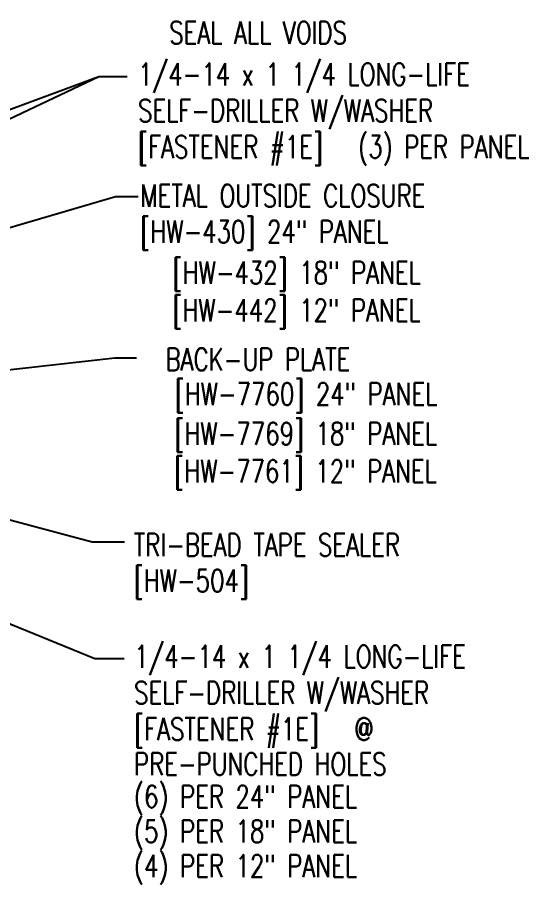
# Model space of a CAD drawing. Header units: inches. Extents: x 5.5 to 41.7, y 14 to 43.
# Drawn here: x 33.12 to 41.69, y 17.26 to 31.79 of the extents above; entities that cross this region are included whole.
import ezdxf
from ezdxf.enums import TextEntityAlignment as Align

# ---------------------------------------------------------------- set-up
doc = ezdxf.new("R2010")
doc.units = ezdxf.units.IN
doc.header["$MEASUREMENT"] = 0
doc.layers.add('DIM', color=7, linetype='Continuous')
doc.layers.add('TEXT', color=2, linetype='Continuous')
doc.styles.add('TEXT1', font='ROMANS.shx', dxfattribs={"width": 0.75, "height": 0.375})
doc.dimstyles.new('DETAIL$7', dxfattribs={"dimscale": 4, "dimtxt": 0.09375, "dimasz": 0.125, "dimexe": 0.0625, "dimexo": 0.125, "dimgap": 0.0625, "dimtad": 1, "dimdec": 4, "dimzin": 3, "dimdsep": 46, "dimlunit": 4, "dimtxsty": 'TEXT1', "dimblk": 'ARCHTICK', "dimcen": 0.0625, "dimclrd": 7, "dimclre": 7, "dimclrt": 2, "dimadec": 0, "dimazin": 0, "dimtfac": 0.59375, "dimtdec": 4, "dimtmove": 0, "dimatfit": 3, "dimfxl": 0, "dimfrac": 2, "dimtolj": 1, "dimtzin": 3, "dimarcsym": 0})

# ---------------------------------------------------------------- blocks, each defined once
blk = doc.blocks.new('_ArchTick')
at = {"color": 0, "linetype": 'ByBlock', "const_width": 0.15}
blk.add_lwpolyline([(-0.5, -0.5), (0.5, 0.5)], dxfattribs=at)
blk = doc.blocks.new('FD-F1e')
at = {"layer": 'TEXT', "style": 'TEXT1', "width": 0.75}
for s, p in [('1/4-14 x 1 1/4 LONG-LIFE', (0.0047, -0.0408)), ('SELF-DRILLER W/WASHER', (0.0047, -0.1926)), ('[FASTENER #1E]', (0.0047, -0.3444))]:
    blk.add_text(s, height=0.09375, dxfattribs=at).set_placement(p)
blk.add_attdef('(QUANTITY)', (0.9263, -0.3444), '', height=0.0938, dxfattribs=at)
at = {"layer": 'TEXT', "style": 'TEXT1', "flags": 1}
for tag, p in [('Description', (0.0245, -0.5337)), ('Multiple', (0.0245, -0.5337)), ('Color', (0.0245, -0.5337)), ('Calc', (0.0245, -0.5337)), ('Opt1', (0.0245, -0.5337)), ('Opt2', (0.0245, -0.5337)), ('Opt3', (0.0245, -0.5337)), ('Part', (0.0245, -0.5337)), ('Spare1', (0.0245, -0.7212)), ('Spare2', (0.0245, -0.7212)), ('Spare3', (0.0245, -0.7212)), ('Spare4', (0.0245, -0.7212)), ('Spare5', (0.0245, -0.7212)), ('Spare6', (0.0245, -0.7212)), ('Spare7', (0.0245, -0.7212)), ('Spare8', (0.0245, -0.7212)), ('Spare9', (0.0245, -0.7212)), ('Spare10', (0.0245, -0.7212))]:
    blk.add_attdef(tag, p, '', height=0.0938, dxfattribs=at)
blk = doc.blocks.new('dsc-HW-430')
at = {"layer": 'TEXT', "style": 'TEXT1', "width": 0.75}
for s, p in [('METAL OUTSIDE CLOSURE', (0, 0)), ('[HW-430] 24" PANEL', (0, -0.6))]:
    blk.add_text(s, height=0.375, dxfattribs=at).set_placement(p)
at = {"layer": 'TEXT', "style": 'TEXT1', "flags": 1}
for tag, p in [('COLOR', (0, -1.2)), ('CALC', (0, -1.2)), ('OPT1', (0, -1.2)), ('OPT2', (0, -1.2)), ('OPT3', (0, -1.2)), ('GAGE', (0, -1.2)), ('SHPLN', (0, -1.2)), ('PART', (0, -1.2)), ('DESCRIPTION', (0, -1.2)), ('MULTIPLE', (0, -1.2)), ('SPARE1', (0, -1.8)), ('SPARE2', (0, -1.8)), ('SPARE3', (0, -1.8)), ('SPARE4', (0, -1.8)), ('SPARE5', (0, -1.8)), ('SPARE6', (0, -1.8)), ('SPARE7', (0, -1.8)), ('SPARE8', (0, -1.8)), ('SPARE9', (0, -1.8)), ('SPARE10', (0, -1.8))]:
    blk.add_attdef(tag, p, '', height=0.375, dxfattribs=at)
blk = doc.blocks.new('dsc-HW-504')
at = {"layer": 'TEXT', "style": 'TEXT1', "width": 0.75}
for s, p in [('TRI-BEAD TAPE SEALER', (0, 0)), ('[HW-504]', (0, -0.6))]:
    blk.add_text(s, height=0.375, dxfattribs=at).set_placement(p)
at = {"layer": 'TEXT', "style": 'TEXT1', "flags": 1}
for tag, p in [('COLOR', (0, -1.2)), ('CALC', (0, -1.2)), ('OPT1', (0, -1.2)), ('OPT2', (0, -1.2)), ('OPT3', (0, -1.2)), ('GAGE', (0, -1.2)), ('SHPLN', (0, -1.2)), ('PART', (0, -1.2)), ('DESCRIPTION', (0, -1.2)), ('MULTIPLE', (0, -1.2)), ('SPARE1', (0, -1.8)), ('SPARE2', (0, -1.8)), ('SPARE3', (0, -1.8)), ('SPARE4', (0, -1.8)), ('SPARE5', (0, -1.8)), ('SPARE6', (0, -1.8)), ('SPARE7', (0, -1.8)), ('SPARE8', (0, -1.8)), ('SPARE9', (0, -1.8)), ('SPARE10', (0, -1.8))]:
    blk.add_attdef(tag, p, '', height=0.375, dxfattribs=at)

msp = doc.modelspace()

# ---------------------------------------------------------------- block references
for name, p in [('dsc-HW-430', (35.18441, 28.61145)), ('dsc-HW-504', (35.07515, 22.76532))]:
    msp.add_blockref(name, p)
at = {"layer": 'TEXT', "xscale": 4, "yscale": 4, "zscale": 4}
for p, values in [((35.12756, 30.80824), {'(QUANTITY)': '(3) PER PANEL'}), ((35.06113, 21.05796), {'(QUANTITY)': '@'})]:
    msp.add_blockref('FD-F1e', p, dxfattribs=at).add_auto_attribs(values)

# ---------------------------------------------------------------- texts
at = {"layer": 'TEXT', "style": 'TEXT1', "width": 0.75}
for s, p in [('SEAL ALL VOIDS', (38.6448, 31.34329)), ('[HW-432] 18" PANEL', (39.88384, 27.32405)), ('[HW-442] 12" PANEL', (39.88081, 26.69445)), ('BACK-UP PLATE', (38.70281, 25.87049)), ('[HW-7760] 24" PANEL', (40.16113, 25.29013)), ('[HW-7769] 18" PANEL', (40.15574, 24.6287)), ('[HW-7761] 12" PANEL', (40.15271, 23.9991))]:
    msp.add_text(s, height=0.375, dxfattribs=at).set_placement(p, align=Align.RIGHT)
for s, p in [('PRE-PUNCHED HOLES', (35.07813, 19.09402)), ('(6) PER 24" PANEL', (35.07813, 18.54967)), ('(5) PER 18" PANEL', (35.07813, 17.96804)), ('(4) PER 12" PANEL', (35.07813, 17.38641))]:
    msp.add_text(s, height=0.375, dxfattribs=at).set_placement(p)

# ---------------------------------------------------------------- leaders
at = {"layer": 'DIM'}
msp.add_leader([(25.89012, 28.01744), (34.54532, 33.12738), (35.06249, 33.12738)], dimstyle='DETAIL$7', dxfattribs=at)
for points in [[(25.52056, 27.48568), (34.49035, 30.79377), (34.72701, 30.79377)], [(25.68455, 26.63023), (34.49035, 30.79377), (34.96367, 30.79377)], [(26.09744, 26.24778), (34.76989, 28.78529), (35.14854, 28.78529)], [(27.32415, 25.26686), (34.75472, 26.08185), (35.11718, 26.08185)], [(25.98253, 25.24886), (34.37875, 23.00174), (34.92031, 23.00174)], [(25.71791, 24.60224), (34.42156, 21.04944), (34.91359, 21.04944)]]:
    msp.add_leader(points, dimstyle='DETAIL$7', override={"dimfrac": 2}, dxfattribs=at)

doc.saveas('drawing.dxf')
